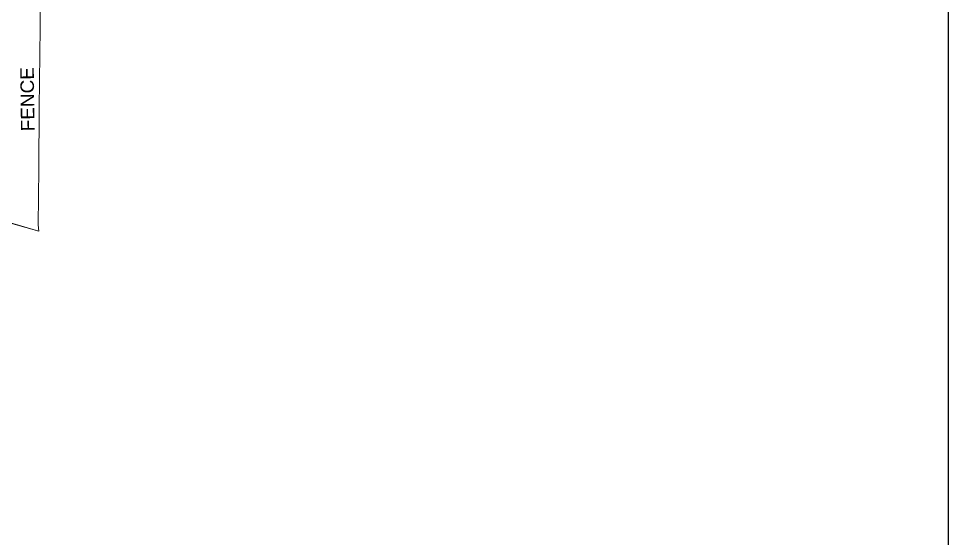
# Model space of a CAD drawing. Header units: metres. Extents: x 625987 to 635197, y 3048449 to 3066446.
# Drawn here: x 634460.2 to 634597.4, y 3063093.4 to 3063170.1 of the extents above; entities that cross this region are included whole.
import ezdxf

# ---------------------------------------------------------------- set-up
doc = ezdxf.new("R2010")
doc.units = ezdxf.units.M
doc.layers.add('Drain', color=5, linetype='Continuous')
doc.layers.add('FENCE', color=35, linetype='Continuous')
doc.styles.add('ARIAL', font='arial.ttf')

msp = doc.modelspace()

# ---------------------------------------------------------------- linework, layer by layer
at = {"layer": 'Drain', "color": 9, "elevation": -1309.12}
msp.add_lwpolyline([(634072.44, 3063253.55), (634072.44, 3062882.3), (634597.44, 3062882.3), (634597.44, 3063253.55)], close=True, dxfattribs=at)
at = {"layer": 'FENCE', "color": 7, "lineweight": 13}
for points in [[(634463.22, 3063138.75, 0.29), (634463.12, 3063139.72, 0.35), (634463.24, 3063147.98, 0.4), (634463.28, 3063156.95, 0.41), (634463.41, 3063168.76, 0.28), (634463.48, 3063177.54, 0.2), (634463.32, 3063183.58, 0.2), (634463.4, 3063188.73, 0.46), (634463.47, 3063199.38, 0.31), (634463.38, 3063206.64, 0.09), (634458.66, 3063206.1, -0.35)], [(634457.43, 3063140.38, -0.04), (634457.43, 3063140.38, -0.04), (634463.22, 3063138.75, 0.29), (634451.65, 3063142.18, -0.21), (634445.83, 3063143.8, -0.11), (634440.06, 3063145.44, -0.15), (634434.28, 3063147.01, -0.01), (634428.48, 3063148.69, 0.02), (634422.75, 3063150.28, 0.1), (634416.94, 3063151.88, 0.23), (634411.22, 3063153.54, 0.26), (634405.38, 3063155.15, 0.35), (634399.6, 3063156.69, 0.42), (634393.73, 3063158.37, 0.6), (634390.68, 3063159.09, 0.65)]]:
    msp.add_polyline3d(points, dxfattribs=at)

# ---------------------------------------------------------------- texts
at = {"color": 7, "linetype": 'Continuous', "style": 'ARIAL', "width": 1}
msp.add_text('FENCE', height=2, rotation=90.7466, dxfattribs=at).set_placement((634462.6, 3063153.51))

doc.saveas('drawing.dxf')
